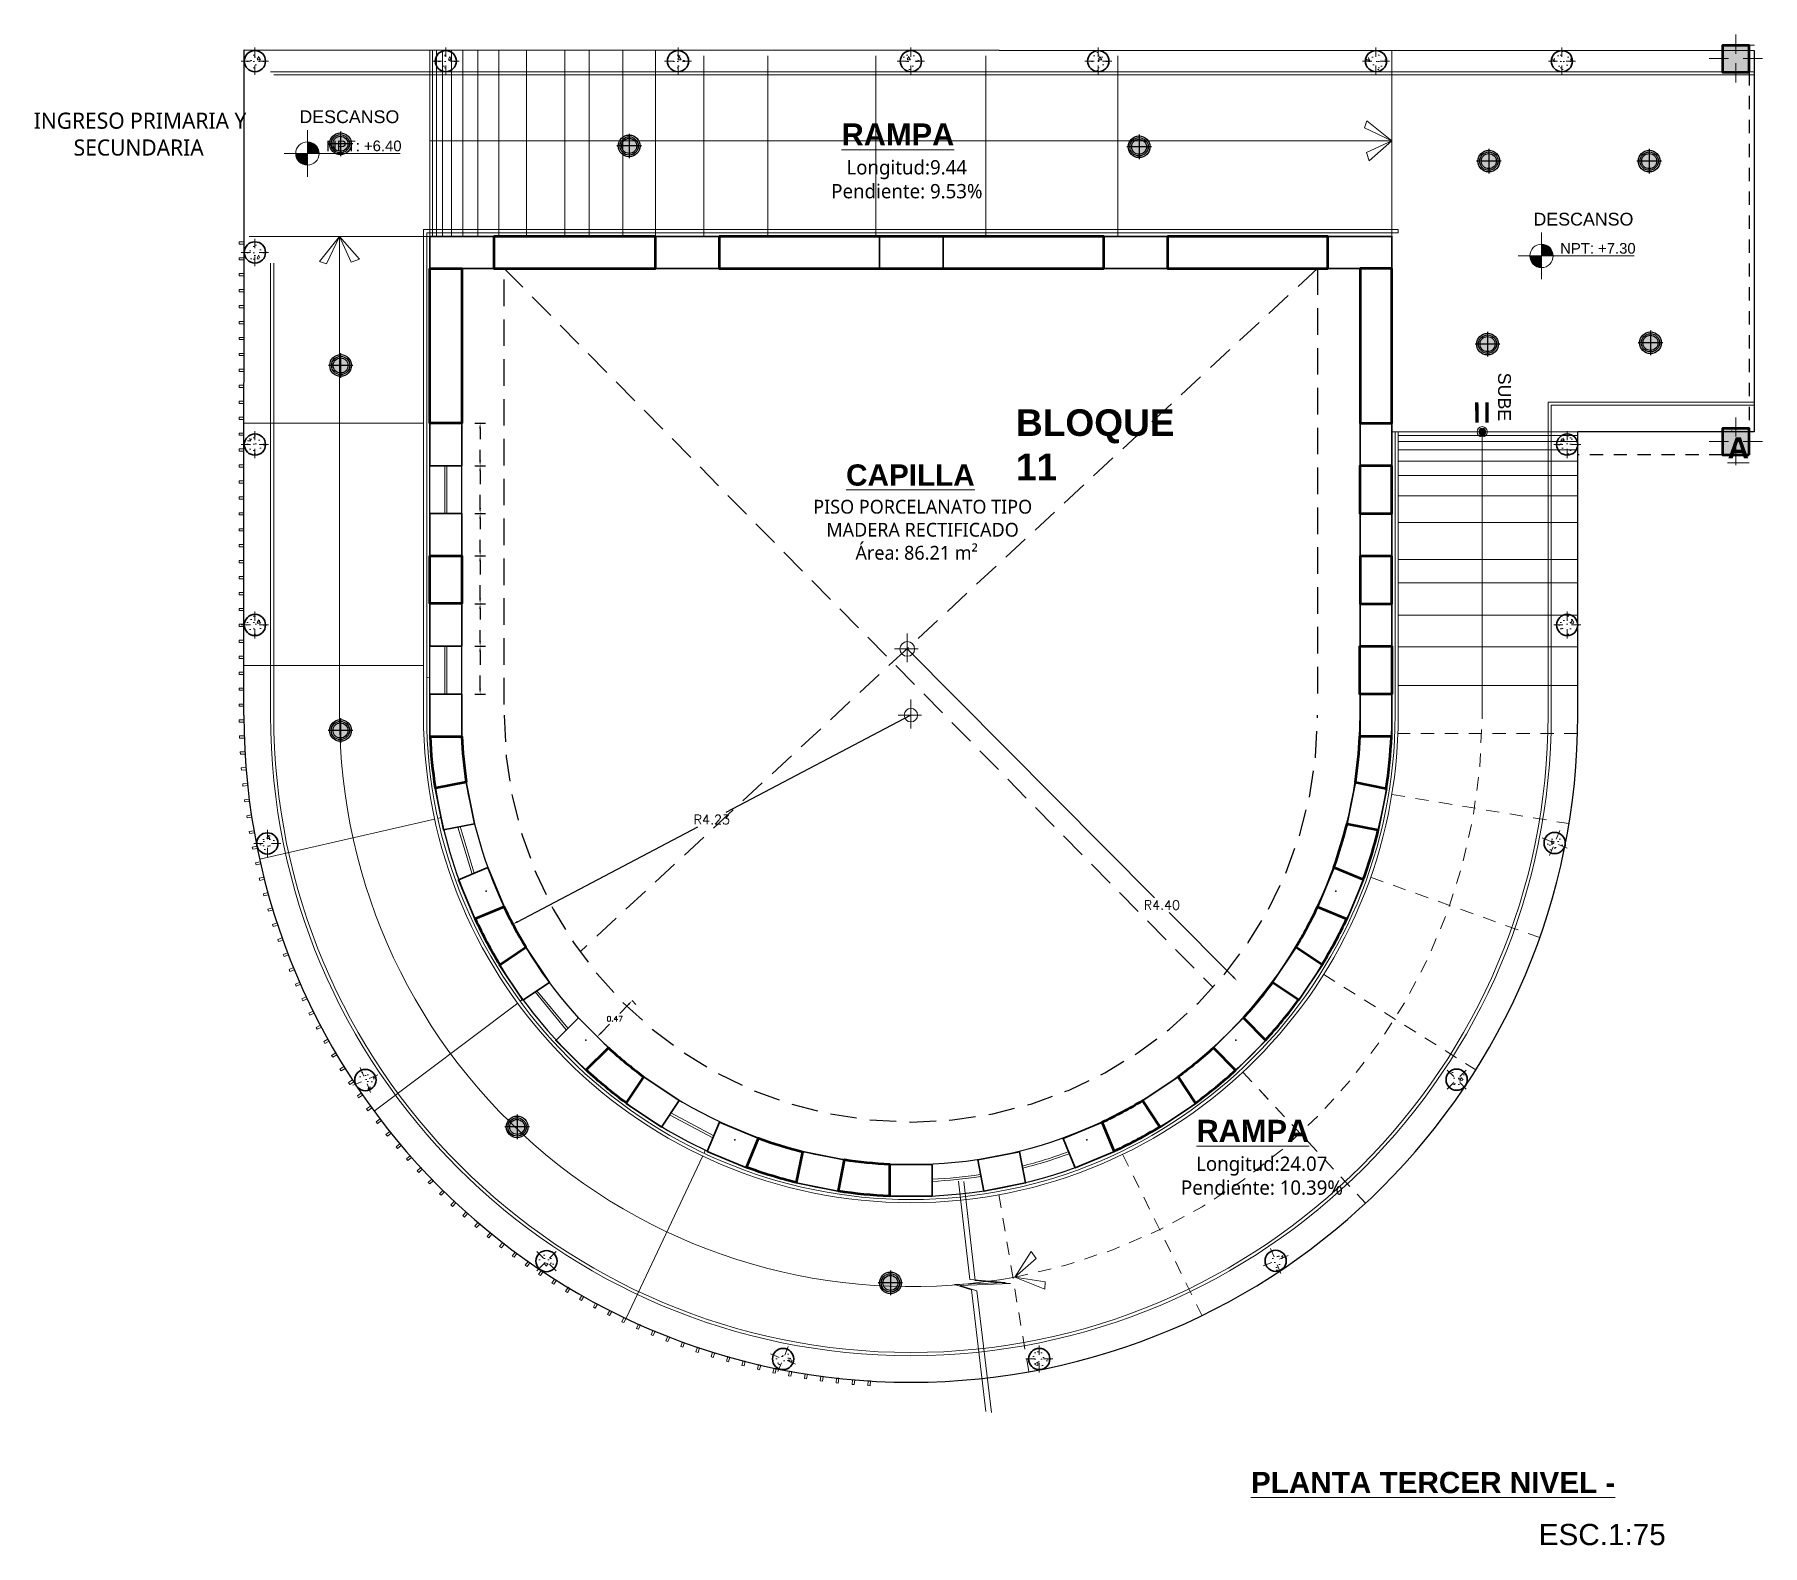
# Model space of a CAD drawing. Header units: metres. Extents: x 44 to 146, y 191 to 279.
# Drawn here: x 116.99 to 133.25, y 259.59 to 273.81 of the extents above; entities that cross this region are included whole.
import ezdxf
from ezdxf.enums import TextEntityAlignment as Align

# ---------------------------------------------------------------- set-up
doc = ezdxf.new("R2010")
doc.units = ezdxf.units.M
for name, pattern in [('CONTINUA', [0]), ('DASHED2', [0.375, 0.25, -0.125]), ('HIDDEN2', [0.1875, 0.125, -0.0625])]:
    doc.linetypes.add(name, pattern=pattern)
for name, color, linetype, lineweight in [('0_Pluma_Nº__1', 8, 'Continuous', 0), ('COLUMNAS 50', 7, 'Continuous', 50), ('Equipamiento SR', 253, 'Continuous', 0), ('flechas', 180, 'Continuous', 15), ('GRAFO 0 BLANCO', 7, 'Continuous', 0), ('GRAFO00', 7, 'Continuous', 0), ('GRAFO01', 7, 'Continuous', 0), ('letras sr', 7, 'Continuous', 5), ('linea 001', 252, 'Continuous', 0), ('Muros el', 7, 'Continuous', 50), ('Proyeccciones', 1, 'DASHED2', 18), ('Structural - Bearing_Pen_No__20', 1, 'Continuous', 0), ('TEXTO 100', 7, 'Continuous', 20), ('TOMACORRIENTE', 5, 'HIDDEN2', 30), ('VENTANA', 141, 'Continuous', 0)]:
    doc.layers.add(name, color=color, linetype=linetype, lineweight=lineweight)
doc.layers.add('ALUMBRADO', color=1, linetype='Continuous')
doc.layers.add('CELOSIA', color=40, linetype='Continuous')
for name, color, linetype, lineweight, true_color in [('Structural - Bearing_Pen_No__169', 7, 'Continuous', 13, 0x68b353), ('Structural - Bearing_Pen_No__28', 7, 'Continuous', 35, 0xa80f02), ('Structural - Combined_Pen_No__161', 7, 'Continuous', 13, 0x6a6a6a)]:
    doc.layers.add(name, color=color, linetype=linetype, lineweight=lineweight, true_color=true_color)
doc.styles.add('01COTAS', font='romans.shx')
doc.styles.add('Generales', font='trebuc.ttf', dxfattribs={"height": 0.22})
doc.styles.add('GENERATED_STYLE_1', font='arialbd.ttf')
doc.styles.add('GENERATED_STYLE_2', font='arial.ttf')
doc.styles.add('Santa Rosa 1 50', font='trebuc.ttf')
doc.dimstyles.new('DIM-25-CORTE', dxfattribs={"dimscale": 0.025, "dimtxt": 2, "dimasz": 2, "dimexe": 2, "dimexo": 2, "dimgap": 1, "dimtad": 1, "dimtih": 1, "dimtoh": 1, "dimzin": 1, "dimdsep": 46, "dimtxsty": '01COTAS', "dimcen": 25, "dimclrd": 9, "dimclre": 9, "dimclrt": 7, "dimadec": 0, "dimazin": 0, "dimtfac": 1, "dimtix": 1, "dimtmove": 2, "dimatfit": 3, "dimfxl": 2, "dimfxlon": 1, "dimtolj": 1, "dimtzin": 0, "dimarcsym": 0})

# ---------------------------------------------------------------- blocks, each defined once
blk = doc.blocks.new('*U148')
at = {"color": 3, "lineweight": 30}
blk.add_lwpolyline([(0.15, -0.2), (-0.15, -0.2), (-0.15, 0.2), (0.15, 0.2), (0.15, -0.2)], dxfattribs=at)
blk = doc.blocks.new('*U149')
at = {"color": 0, "linetype": 'ByBlock', "lineweight": -2, "transparency": 16777216}
blk.add_blockref('*U148', (69.139, 267.452), dxfattribs=at)
for p, rotation in [((77.895, 267.451), 179.9520000000052), ((69.224, 266.598), 11.24699999999995), ((77.811, 266.597), 168.704999999999), ((69.473, 265.777), 22.49399999999986), ((77.562, 265.776), 157.4579999999991), ((69.878, 265.02), 33.74099999999988), ((77.157, 265.02), 146.2109999999992), ((70.422, 264.357), 44.98799999999987), ((76.612, 264.357), 134.9639999999992), ((71.086, 263.813), 56.23499999999976), ((75.949, 263.813), 123.7169999999993), ((71.842, 263.408), 67.48199999999966), ((75.192, 263.408), 112.4699999999994), ((72.663, 263.159), 78.72899999999957), ((74.371, 263.159), 101.2229999999994), ((73.517, 263.075), 89.97599999999949)]:
    blk.add_blockref('*U148', p, dxfattribs=dict(at, rotation=rotation))
blk = doc.blocks.new('CC 20')
at = {"layer": 'Structural - Bearing_Pen_No__169', "linetype": 'Continuous', "lineweight": 13, "true_color": 0x68b353}
h = blk.add_hatch(dxfattribs=at)
h.set_pattern_fill('STRUCTURAL_CONCRETE', color=85, scale=0.5, style=0, pattern_type=2)
h.set_pattern_definition([(0, (2785.2431, 1847.3841), (0, 0.31177), [0.03, -0.15]), (0, (2785.3331, 1847.54), (0, 0.31177), [0.03, -0.15]), (60, (2785.2431, 1847.3841), (-0.27, 0.155885), [0.03, -0.15]), (60, (2785.4231, 1847.3841), (-0.27, 0.155885), [0.03, -0.15]), (120, (2785.2731, 1847.3841), (0.27, 0.155885), [0.03, -0.15]), (120, (2785.4531, 1847.3841), (0.27, 0.155885), [0.03, -0.15]), (0, (2785.243096, 1847.414107), (0, 0.06), [0, -0.06, 0, -0.09]), (45, (2785.273096, 1847.414107), (-0.0424264, 0.0424264), [0, -0.045, 0, -0.075])])
h.paths.add_polyline_path([(2788.203, 1849.663), (2788.303, 1849.763), (2788.203, 1849.863), (2788.104, 1849.776)])
at = {"layer": 'Structural - Bearing_Pen_No__20', "color": 1, "linetype": 'Continuous', "lineweight": 0}
for p, q in [((2788.203, 1849.803), (2788.203, 1849.89)), ((2788.163, 1849.763), (2788.075, 1849.763)), ((2788.203, 1849.723), (2788.203, 1849.635)), ((2788.243, 1849.763), (2788.33, 1849.763))]:
    blk.add_line(p, q, dxfattribs=at)
at = {"layer": 'Structural - Bearing_Pen_No__28', "color": 14, "linetype": 'Continuous', "lineweight": 35, "true_color": 0xa80f02}
blk.add_circle((2788.203, 1849.763), 0.1, dxfattribs=at)
blk = doc.blocks.new('*U150')
blk.add_blockref('CC 20', (-2788.203, -1849.763))
blk = doc.blocks.new('*U151')
at = {"color": 0, "linetype": 'ByBlock', "lineweight": -2, "transparency": 16777216}
blk.add_blockref('*U150', (67.459, 266.246), dxfattribs=at)
for p, rotation in [((79.577, 266.25), 157.4999999999999), ((68.382, 264.019), 22.5), ((78.655, 264.023), 134.9999999999999), ((70.087, 262.315), 45), ((76.951, 262.318), 112.4999999999999), ((72.314, 261.394), 67.49999999999996), ((74.725, 261.394), 89.99999999999991)]:
    blk.add_blockref('*U150', p, dxfattribs=dict(at, rotation=rotation))
blk = doc.blocks.new('*D152')
at = {"layer": '0_Pluma_Nº__1', "color": 9, "linetype": 'ByBlock', "lineweight": -2, "transparency": 16777216}
for p, q in [((125.203, 268.026), (127.531, 265.684)), ((128.271, 264.94), (127.668, 265.547))]:
    blk.add_line(p, q, dxfattribs=at)
at = {"layer": '0_Pluma_Nº__1', "color": 9, "linetype": 'ByBlock', "lineweight": 80, "transparency": 16777216}
blk.add_solid([(128.277, 264.946), (128.265, 264.934), (128.306, 264.905)], dxfattribs=at)
at = {"layer": 'Defpoints', "color": 0, "linetype": 'ByBlock', "lineweight": 80, "transparency": 16777216}
for p in [(125.203, 268.026), (128.306, 264.905)]:
    blk.add_point(p, dxfattribs=at)
at = {"layer": '0_Pluma_Nº__1', "color": 7, "linetype": 'ByBlock', "transparency": 16777216, "insert": (127.6, 265.616), "char_height": 0.0875, "attachment_point": 5, "style": '01COTAS'}
blk.add_mtext('\\A1;R4.40', dxfattribs=at)
blk = doc.blocks.new('*D153')
at = {"layer": '0_Pluma_Nº__1', "color": 9, "linetype": 'ByBlock', "lineweight": -2, "transparency": 16777216}
for p, q in [((125.237, 267.403), (123.494, 266.488)), ((121.534, 265.459), (123.232, 266.351))]:
    blk.add_line(p, q, dxfattribs=at)
at = {"layer": '0_Pluma_Nº__1', "color": 9, "linetype": 'ByBlock', "lineweight": 80, "transparency": 16777216}
blk.add_solid([(121.53, 265.467), (121.538, 265.452), (121.489, 265.436)], dxfattribs=at)
at = {"layer": 'Defpoints', "color": 0, "linetype": 'ByBlock', "lineweight": 80, "transparency": 16777216}
for p in [(125.237, 267.403), (121.489, 265.436)]:
    blk.add_point(p, dxfattribs=at)
at = {"layer": '0_Pluma_Nº__1', "color": 7, "linetype": 'ByBlock', "transparency": 16777216, "insert": (123.363, 266.42), "char_height": 0.0875, "attachment_point": 5, "style": '01COTAS'}
blk.add_mtext('\\A1;R4.23', dxfattribs=at)
blk = doc.blocks.new('*D154')
at = {"color": 9, "lineweight": -2, "transparency": 16777216}
for p, q in [((122.578, 264.68), (122.498, 264.596)), ((122.612, 264.717), (122.649, 264.681)), ((122.32, 264.413), (122.401, 264.496)), ((122.284, 264.378), (122.321, 264.342))]:
    blk.add_line(p, q, dxfattribs=at)
at = {"color": 9, "lineweight": 80, "transparency": 16777216}
for points in [[(122.572, 264.685), (122.584, 264.674), (122.613, 264.716)], [(122.314, 264.419), (122.326, 264.407), (122.285, 264.377)]]:
    blk.add_solid(points, dxfattribs=at)
at = {"layer": 'Defpoints', "color": 0, "lineweight": 80, "transparency": 16777216}
for p in [(122.576, 264.752), (122.613, 264.716), (122.248, 264.413)]:
    blk.add_point(p, dxfattribs=at)
at = {"color": 7, "transparency": 16777216, "insert": (122.449, 264.546), "char_height": 0.05, "attachment_point": 5, "style": '01COTAS'}
blk.add_mtext('\\A1;0.47', dxfattribs=at)
blk = doc.blocks.new('*U169')
at = {"layer": 'CELOSIA', "linetype": 'Continuous', "lineweight": 5}
blk.add_lwpolyline([(0.023, -0.01), (-0.022, -0.011), (-0.023, 0.01), (0.022, 0.011)], close=True, dxfattribs=at)
blk = doc.blocks.new('*U170')
at = {"color": 0, "linetype": 'ByBlock', "lineweight": -2, "transparency": 16777216}
blk.add_blockref('*U169', (47.85, 267.197), dxfattribs=at)
for p, rotation in [((47.857, 267.047), 1.363763456892946), ((47.867, 266.897), 2.727526913785723), ((47.881, 266.748), 4.091290370678813), ((47.898, 266.599), 5.455053827572192), ((47.919, 266.45), 6.818817284465766), ((47.943, 266.302), 8.182580741358699), ((47.971, 266.155), 9.54634419825214), ((48.003, 266.008), 10.91010765514593), ((48.038, 265.863), 12.27387111203962), ((48.076, 265.718), 13.63763456893314), ((48.118, 265.574), 15.00139802582635), ((48.163, 265.431), 16.36516148271985), ((48.212, 265.289), 17.7289249396136), ((48.264, 265.148), 19.09268839650705), ((48.319, 265.009), 20.45645185340029), ((48.378, 264.871), 21.82021531029404), ((48.44, 264.734), 23.18397876718752), ((48.505, 264.599), 24.54774222408073), ((48.573, 264.466), 25.91150568097448), ((48.645, 264.334), 27.27526913786821), ((48.719, 264.204), 28.63903259476198), ((48.797, 264.075), 30.00279605165573), ((48.878, 263.949), 31.36655950854948), ((48.961, 263.824), 32.73032296544294), ((49.048, 263.702), 34.09408642233669), ((49.138, 263.582), 35.45784987923045), ((49.23, 263.464), 36.8216133361242), ((49.325, 263.348), 38.18537679301794), ((49.423, 263.234), 39.54914024991168), ((49.524, 263.123), 40.91290370680544), ((49.627, 263.014), 42.27666716369919), ((49.733, 262.908), 43.64043062059293), ((49.841, 262.804), 45.00419407748669), ((49.951, 262.703), 46.36795753438043), ((50.065, 262.604), 47.73172099127417), ((50.18, 262.508), 49.0954844481674), ((50.298, 262.415), 50.45924790506061), ((50.417, 262.325), 51.82301136195435), ((50.539, 262.238), 53.1867748188481), ((50.663, 262.153), 54.55053827574131), ((50.789, 262.072), 55.91430173263453), ((50.917, 261.994), 57.27806518952773), ((51.047, 261.918), 58.64182864642095), ((51.178, 261.846), 60.00559210331495), ((51.311, 261.777), 61.36935556020844), ((51.446, 261.711), 62.73311901710166), ((51.582, 261.648), 64.09688247399488), ((51.72, 261.589), 65.46064593088808), ((51.859, 261.533), 66.8244093877813), ((51.999, 261.48), 68.18817284467453), ((52.141, 261.43), 69.55193630156745), ((52.284, 261.384), 70.91569975846095), ((52.427, 261.342), 72.27946321535416), ((52.572, 261.303), 73.64322667224765), ((52.718, 261.267), 75.00699012914112), ((52.864, 261.235), 76.37075358603433), ((53.011, 261.206), 77.7345170429278), ((53.159, 261.18), 79.09828049982156), ((53.308, 261.159), 80.4620439567153), ((53.456, 261.141), 81.82580741360904), ((53.606, 261.126), 83.18957087050254), ((53.755, 261.115), 84.55333432739575)]:
    blk.add_blockref('*U169', p, dxfattribs=dict(at, rotation=rotation))
blk = doc.blocks.new('LED PASILLO')
at = {"layer": 'ALUMBRADO'}
h = blk.add_hatch(color=202, dxfattribs=at)
h.dxf.hatch_style = 1
edge = h.paths.add_edge_path()
edge.add_line((0, 0.138), (0, -0.138))
edge.add_line((-0.138, 0), (0.138, 0))
edge = h.paths.add_edge_path()
edge.add_line((0, 0), (0, 0.085))
edge.add_arc((0, 0), 0.0845, 90, 180)
edge.add_line((-0.085, 0), (0, 0))
edge = h.paths.add_edge_path()
edge.add_line((0.085, 0), (0, 0))
edge.add_line((0, 0), (0, -0.085))
edge.add_arc((0, 0), 0.0845, 270, 360)
at = {"layer": 'ALUMBRADO', "color": 202}
for points in [[(-0.138, 0), (0.138, 0)], [(0, 0.138), (0, -0.138)]]:
    blk.add_lwpolyline(points, dxfattribs=at)
for radius in [0.122, 0.103, 0.0845]:
    blk.add_circle((0, 0), radius, dxfattribs=at)

msp = doc.modelspace()

# ---------------------------------------------------------------- hatches: boundary and pattern name
at = {"layer": 'Equipamiento SR'}
msp.add_hatch(color=256, dxfattribs=at).paths.add_polyline_path([(130.624, 270.037, 1), (130.608, 270.102, 1)])
at = {"layer": 'GRAFO 0 BLANCO', "true_color": 0x939598}
h = msp.add_hatch(color=252, dxfattribs=at)
h.dxf.hatch_style = 1
h.paths.add_polyline_path([(133.128, 273.455), (133.128, 273.705), (132.878, 273.705), (132.878, 273.455)])
h = msp.add_hatch(color=252, dxfattribs=at)
h.dxf.hatch_style = 1
h.paths.add_polyline_path([(133.128, 269.852), (133.128, 270.102), (132.878, 270.102), (132.878, 269.852)])
at = {"layer": 'GRAFO00'}
h = msp.add_hatch(color=256, dxfattribs=at)
h.paths.add_polyline_path([(130.676, 270.348), (130.644, 270.348), (130.645, 270.156), (130.677, 270.156)])
h.paths.add_polyline_path([(130.58, 270.347), (130.548, 270.347), (130.55, 270.155), (130.582, 270.155)])
msp.add_hatch(color=256, dxfattribs=at).paths.add_polyline_path([(130.648, 270.078, 1), (130.583, 270.061, 1)])
at = {"layer": 'TEXTO 100', "linetype": 'Continuous', "lineweight": 13}
for points in [[(119.556, 272.689), (119.666, 272.689), (119.658, 272.731), (119.634, 272.767), (119.598, 272.791), (119.556, 272.799)], [(119.556, 272.689), (119.446, 272.689), (119.454, 272.647), (119.478, 272.611), (119.514, 272.588), (119.556, 272.579)], [(131.173, 271.725), (131.283, 271.725), (131.275, 271.767), (131.251, 271.803), (131.215, 271.827), (131.173, 271.835)], [(131.173, 271.725), (131.063, 271.725), (131.072, 271.683), (131.095, 271.648), (131.131, 271.624), (131.173, 271.615)]]:
    msp.add_hatch(color=256, dxfattribs=at).paths.add_polyline_path(points)

# ---------------------------------------------------------------- linework, layer by layer
for p, q in [((133.175, 273.658), (133.175, 270.07)), ((120.709, 267.403), (120.709, 271.808)), ((121.009, 267.403), (121.009, 271.608)), ((129.765, 267.403), (129.765, 271.608)), ((131.515, 267.403), (131.515, 270.07)), ((133.175, 270.07), (131.515, 270.07))]:
    msp.add_line(p, q)
at = {"color": 9}
for p, q in [((121.132, 271.608), (121.232, 271.608)), ((121.132, 270.15), (121.232, 270.15)), ((121.132, 270.15), (121.232, 270.15)), ((121.182, 270.1), (121.182, 270)), ((121.182, 269.8), (121.182, 269.9)), ((121.132, 269.75), (121.232, 269.75)), ((121.132, 269.75), (121.232, 269.75)), ((121.182, 269.7), (121.182, 269.576)), ((121.182, 269.352), (121.182, 269.476)), ((121.132, 269.302), (121.232, 269.302)), ((121.132, 269.302), (121.232, 269.302)), ((121.182, 269.252), (121.182, 269.152)), ((121.182, 268.952), (121.182, 269.052)), ((121.132, 268.902), (121.232, 268.902)), ((121.132, 268.902), (121.232, 268.902)), ((121.182, 268.852), (121.182, 268.727)), ((121.182, 268.502), (121.182, 268.627)), ((121.132, 268.452), (121.232, 268.452)), ((121.132, 268.452), (121.232, 268.452)), ((121.182, 268.402), (121.182, 268.302)), ((121.182, 268.102), (121.182, 268.202)), ((121.132, 268.052), (121.232, 268.052)), ((121.132, 268.052), (121.232, 268.052)), ((121.182, 268.002), (121.182, 267.877)), ((121.182, 267.652), (121.182, 267.777)), ((121.132, 267.602), (121.232, 267.602))]:
    msp.add_line(p, q, dxfattribs=at)
at = {"color": 1, "linetype": 'DASHED2'}
for p, q in [((121.409, 267.503), (121.409, 271.608)), ((121.409, 271.608), (128.081, 264.841)), ((129.065, 271.608), (122.123, 265.177)), ((129.065, 271.608), (129.065, 267.503))]:
    msp.add_line(p, q, dxfattribs=at)
msp.add_lwpolyline([(118.959, 267.403), (118.962, 273.663), (133.175, 273.658)])
at = {"linetype": 'HIDDEN2'}
for points in [[(133.128, 273.455), (133.128, 270.102)], [(132.878, 269.852), (131.515, 269.852)]]:
    msp.add_lwpolyline(points, dxfattribs=at)
at = {"color": 3, "lineweight": 30}
for points in [[(120.709, 271.608), (120.709, 271.908), (121.31, 271.908), (121.31, 271.608), (120.709, 271.608)], [(122.832, 271.608), (122.832, 271.908), (123.432, 271.908), (123.432, 271.608), (122.832, 271.608)], [(124.942, 271.608), (124.942, 271.908), (125.542, 271.908), (125.542, 271.608), (124.942, 271.608)], [(127.652, 271.608), (127.652, 271.908), (127.052, 271.908), (127.052, 271.608), (127.652, 271.608)], [(129.162, 271.608), (129.162, 271.908), (129.765, 271.908), (129.765, 271.608), (129.162, 271.608)], [(121.009, 269.75), (120.709, 269.75), (120.709, 270.15), (121.009, 270.15), (121.009, 269.75)], [(129.765, 269.749), (129.465, 269.749), (129.465, 270.149), (129.765, 270.149), (129.765, 269.749)], [(121.009, 268.902), (120.709, 268.902), (120.709, 269.302), (121.009, 269.302), (121.009, 268.902)], [(129.765, 268.901), (129.465, 268.901), (129.465, 269.301), (129.765, 269.301), (129.765, 268.901)], [(121.009, 268.052), (120.709, 268.052), (120.709, 268.452), (121.009, 268.452), (121.009, 268.052)], [(129.765, 268.051), (129.465, 268.051), (129.465, 268.451), (129.765, 268.451), (129.765, 268.051)]]:
    msp.add_lwpolyline(points, dxfattribs=at)
msp.add_lwpolyline([(122.273, 264.388, 0.196655), (125.237, 263.175, 0.414214), (129.465, 267.403), (129.465, 271.608)], format="xyb")
for radius, start, end in [(6.278, 180, 0), (4.528, 270, 0), (4.528, 182.5515, 270), (4.233, 182.6573, 222.3602)]:
    msp.add_arc((125.237, 267.403), radius, start, end)
at = {"color": 1, "linetype": 'DASHED2'}
msp.add_arc((125.237, 267.403), 3.829, 180, 0, dxfattribs=at)
for p in [(121.239, 265.747), (129.236, 265.747), (122.177, 264.343), (128.297, 264.343), (123.581, 263.405), (126.893, 263.405)]:
    msp.add_point(p)
at = {"color": 9}
for points in [[(121.173, 270.1), (121.19, 270.1), (121.182, 270.15)], [(121.173, 269.8), (121.19, 269.8), (121.182, 269.75)], [(121.173, 269.7), (121.19, 269.7), (121.182, 269.75)], [(121.173, 269.352), (121.19, 269.352), (121.182, 269.302)], [(121.173, 269.252), (121.19, 269.252), (121.182, 269.302)], [(121.173, 268.952), (121.19, 268.952), (121.182, 268.902)], [(121.173, 268.852), (121.19, 268.852), (121.182, 268.902)], [(121.173, 268.502), (121.19, 268.502), (121.182, 268.452)], [(121.173, 268.402), (121.19, 268.402), (121.182, 268.452)], [(121.173, 268.102), (121.19, 268.102), (121.182, 268.052)], [(121.173, 268.002), (121.19, 268.002), (121.182, 268.052)], [(121.173, 267.652), (121.19, 267.652), (121.182, 267.602)]]:
    msp.add_solid(points, dxfattribs=at)
at = {"layer": 'CELOSIA', "linetype": 'Continuous', "lineweight": 5}
for points in [[(118.959, 271.837), (118.913, 271.837), (118.913, 271.858), (118.959, 271.858)], [(118.959, 271.687), (118.913, 271.687), (118.913, 271.708), (118.959, 271.708)], [(118.959, 271.537), (118.913, 271.537), (118.913, 271.558), (118.959, 271.558)], [(118.959, 271.387), (118.913, 271.387), (118.913, 271.408), (118.959, 271.408)], [(118.959, 271.237), (118.913, 271.237), (118.913, 271.258), (118.959, 271.258)], [(118.959, 271.087), (118.913, 271.087), (118.913, 271.108), (118.959, 271.108)], [(118.959, 270.937), (118.913, 270.937), (118.913, 270.958), (118.959, 270.958)], [(118.959, 270.787), (118.913, 270.787), (118.913, 270.808), (118.959, 270.808)], [(118.959, 270.637), (118.913, 270.637), (118.913, 270.658), (118.959, 270.658)], [(118.959, 270.487), (118.913, 270.487), (118.913, 270.508), (118.959, 270.508)], [(118.959, 270.337), (118.913, 270.337), (118.913, 270.358), (118.959, 270.358)], [(118.959, 270.187), (118.913, 270.187), (118.913, 270.208), (118.959, 270.208)], [(118.959, 270.037), (118.913, 270.037), (118.913, 270.058), (118.959, 270.058)], [(118.959, 269.887), (118.913, 269.887), (118.913, 269.908), (118.959, 269.908)], [(118.959, 269.737), (118.913, 269.737), (118.913, 269.758), (118.959, 269.758)], [(118.959, 269.587), (118.913, 269.587), (118.913, 269.608), (118.959, 269.608)], [(118.959, 269.437), (118.913, 269.437), (118.913, 269.458), (118.959, 269.458)], [(118.959, 269.287), (118.913, 269.287), (118.913, 269.308), (118.959, 269.308)], [(118.959, 269.137), (118.913, 269.137), (118.913, 269.158), (118.959, 269.158)], [(118.959, 268.987), (118.913, 268.987), (118.913, 269.008), (118.959, 269.008)], [(118.959, 268.837), (118.913, 268.837), (118.913, 268.858), (118.959, 268.858)], [(118.959, 268.687), (118.913, 268.687), (118.913, 268.708), (118.959, 268.708)], [(118.959, 268.537), (118.913, 268.537), (118.913, 268.558), (118.959, 268.558)], [(118.959, 268.387), (118.913, 268.387), (118.913, 268.408), (118.959, 268.408)], [(118.959, 268.237), (118.913, 268.237), (118.913, 268.258), (118.959, 268.258)], [(118.959, 268.087), (118.913, 268.087), (118.913, 268.108), (118.959, 268.108)], [(118.959, 267.937), (118.913, 267.937), (118.913, 267.958), (118.959, 267.958)], [(118.959, 267.787), (118.913, 267.787), (118.913, 267.808), (118.959, 267.808)], [(118.959, 267.637), (118.913, 267.637), (118.913, 267.658), (118.959, 267.658)], [(118.959, 267.487), (118.913, 267.487), (118.913, 267.508), (118.959, 267.508)], [(118.959, 267.337), (118.913, 267.337), (118.913, 267.358), (118.959, 267.358)]]:
    msp.add_lwpolyline(points, close=True, dxfattribs=at)
at = {"layer": 'COLUMNAS 50', "color": 1, "linetype": 'Continuous', "lineweight": 9}
for p, q in [((133.003, 273.628), (133.003, 273.808)), ((132.933, 273.583), (132.753, 273.583)), ((133.003, 273.538), (133.003, 273.358)), ((133.253, 273.583), (133.073, 273.583)), ((133.003, 270.025), (133.003, 270.205)), ((132.933, 269.98), (132.753, 269.98)), ((133.003, 269.935), (133.003, 269.755)), ((133.253, 269.98), (133.073, 269.98))]:
    msp.add_line(p, q, dxfattribs=at)
at = {"layer": 'COLUMNAS 50', "linetype": 'Continuous'}
for points in [[(133.128, 273.455), (133.128, 273.705), (132.878, 273.705), (132.878, 273.455)], [(133.128, 269.852), (133.128, 270.102), (132.878, 270.102), (132.878, 269.852)]]:
    msp.add_lwpolyline(points, close=True, dxfattribs=at)
at = {"layer": 'COLUMNAS 50', "color": 1, "linetype": 'Continuous', "lineweight": 9}
msp.add_circle((133.003, 269.98), 0.00871, dxfattribs=at)
for p in [(132.963, 270.076), (133.028, 269.977)]:
    msp.add_point(p, dxfattribs=at)
at = {"layer": 'Equipamiento SR'}
for points in [[(125.943, 260.85), (125.806, 261.996), (125.647, 262.044), (126.123, 262.064), (125.791, 262.091), (125.684, 263.016)], [(125.996, 260.842), (125.858, 261.987), (125.699, 262.036), (126.176, 262.056), (125.843, 262.082), (125.736, 263.015)]]:
    msp.add_lwpolyline(points, dxfattribs=at)
msp.add_circle((130.616, 270.07), 0.0336, dxfattribs=at)
msp.add_circle((130.616, 270.07), 0.0336, dxfattribs=at)
at = {"layer": 'flechas', "color": 7, "true_color": 0xffffff}
msp.add_line((120.709, 272.808), (129.765, 272.808), dxfattribs=at)
msp.add_lwpolyline([(129.765, 272.808), (129.528, 272.997), (129.507, 272.931), (129.765, 272.808), (129.551, 272.621), (129.525, 272.698), (129.765, 272.808)], dxfattribs=at)
at = {"layer": 'GRAFO00'}
for centre, radius in [((130.615, 270.07), 0.0488), ((130.616, 270.07), 0.0336), ((130.616, 270.07), 0.0336)]:
    msp.add_circle(centre, radius, dxfattribs=at)
at = {"layer": 'GRAFO01', "color": 251, "linetype": 'DASHED2', "lineweight": 9, "ltscale": 0.4}
for points in [[(133.178, 273.708), (132.878, 273.708)], [(132.878, 273.708), (132.878, 273.707)]]:
    msp.add_lwpolyline(points, dxfattribs=at)
at = {"layer": 'linea 001'}
for p, q in [((120.709, 271.908), (120.709, 273.663)), ((120.709, 271.908), (120.709, 273.663)), ((120.709, 273.663), (120.709, 271.908)), ((120.709, 271.908), (120.709, 273.663)), ((120.709, 271.908), (120.709, 273.663)), ((120.709, 271.908), (120.709, 273.663)), ((120.734, 271.908), (120.734, 273.663)), ((120.771, 271.908), (120.771, 273.663)), ((120.828, 271.908), (120.828, 273.663)), ((120.911, 271.908), (120.911, 273.663)), ((121.019, 271.908), (121.019, 273.663)), ((121.159, 271.908), (121.159, 273.663)), ((121.357, 271.908), (121.357, 273.662)), ((121.62, 271.908), (121.62, 273.662)), ((121.979, 271.908), (121.979, 273.662)), ((122.208, 271.908), (122.208, 273.662)), ((122.524, 273.662), (122.524, 271.908)), ((122.524, 271.908), (122.524, 273.662)), ((122.832, 273.662), (122.832, 271.908)), ((123.289, 273.608), (123.289, 271.908)), ((123.891, 273.608), (123.891, 271.908)), ((124.906, 273.608), (124.906, 271.908)), ((125.941, 273.608), (125.941, 271.908)), ((127.184, 273.608), (127.184, 271.908)), ((129.765, 273.659), (129.765, 271.908)), ((120.709, 271.908), (119.009, 271.908)), ((120.649, 267.403), (120.649, 271.808)), ((120.679, 267.403), (120.679, 271.808)), ((133.175, 271.858), (133.175, 271.888)), ((119.209, 267.403), (119.209, 271.658)), ((119.239, 267.403), (119.239, 271.658)), ((131.235, 270.35), (131.235, 267.403)), ((133.175, 270.35), (131.235, 270.35)), ((131.265, 267.403), (131.265, 270.32)), ((131.265, 270.32), (133.175, 270.32)), ((131.515, 270.07), (129.765, 270.07)), ((129.795, 267.403), (129.795, 270.07)), ((129.825, 267.403), (129.825, 270.07)), ((131.515, 270.034), (129.825, 270.034)), ((130.615, 267.403), (130.616, 270.07)), ((131.515, 269.979), (129.825, 269.979)), ((131.515, 269.899), (129.825, 269.899)), ((131.515, 269.794), (129.825, 269.794)), ((131.515, 269.66), (129.825, 269.66)), ((131.515, 269.468), (129.825, 269.468)), ((131.515, 269.215), (129.825, 269.215)), ((131.515, 268.868), (129.825, 268.868)), ((131.515, 268.648), (129.825, 268.648)), ((129.825, 268.343), (131.515, 268.343)), ((131.515, 268.343), (129.825, 268.343)), ((129.825, 268.046), (131.515, 268.046)), ((129.825, 267.681), (131.405, 267.681)), ((131.515, 267.681), (129.825, 267.681))]:
    msp.add_line(p, q, dxfattribs=at)
at = {"layer": 'linea 001', "linetype": 'HIDDEN2'}
for p, q in [((131.513, 267.229), (129.822, 267.232)), ((129.764, 266.657), (131.431, 266.382)), ((129.564, 265.878), (131.156, 265.311)), ((129.123, 264.964), (130.554, 264.065)), ((128.361, 264.043), (129.442, 262.891)), ((128.361, 264.043), (129.517, 262.81)), ((127.23, 263.271), (127.977, 261.755)), ((126.066, 262.891), (126.346, 261.224))]:
    msp.add_line(p, q, dxfattribs=at)
at = {"layer": 'linea 001'}
for points in [[(119.209, 273.458), (133.175, 273.458), (133.175, 273.428), (119.239, 273.428)], [(120.679, 271.808), (120.679, 271.913), (120.679, 271.943), (129.825, 271.943), (129.825, 271.973), (120.679, 271.973), (120.649, 271.973), (120.649, 271.808)], [(126.217, 262.115), (126.498, 262.002), (126.5, 262.071), (126.217, 262.115), (126.369, 262.355), (126.416, 262.289), (126.217, 262.115)]]:
    msp.add_lwpolyline(points, dxfattribs=at)
for radius in [6.028, 5.998, 4.588, 4.558]:
    msp.add_arc((125.237, 267.403), radius, 180, 0, dxfattribs=at)
at = {"layer": 'linea 001', "linetype": 'HIDDEN2'}
msp.add_arc((125.237, 267.403), 5.378, 280.5004, 0, dxfattribs=at)
at = {"layer": 'Muros el', "ltscale": 0.05}
for points in [[(121.31, 271.908), (121.31, 271.608), (122.832, 271.608), (122.832, 271.908)], [(123.432, 271.908), (123.432, 271.608), (127.052, 271.608), (127.052, 271.908)], [(127.652, 271.908), (127.652, 271.608), (129.162, 271.608), (129.162, 271.908)], [(120.709, 271.608), (121.009, 271.608), (121.009, 270.15), (120.709, 270.15)], [(129.765, 271.608), (129.465, 271.608), (129.465, 270.15), (129.765, 270.15)], [(129.764, 269.75), (129.464, 269.75), (129.464, 269.302), (129.764, 269.302)], [(120.709, 268.902), (121.009, 268.902), (121.009, 268.453), (120.709, 268.453)], [(129.765, 268.9), (129.465, 268.9), (129.465, 268.451), (129.765, 268.451)], [(129.764, 267.601), (129.464, 267.601), (129.464, 268.052), (129.764, 268.052)]]:
    msp.add_lwpolyline(points, close=True, dxfattribs=at)
for points in [[(120.714, 267.202), (121.01, 267.202, 0.025445), (121.052, 266.774), (120.762, 266.716, -0.026989)], [(129.418, 266.773), (129.712, 266.714, 0.026985), (129.76, 267.201), (129.46, 267.201, -0.025401)], [(129.492, 265.855), (129.218, 265.969, 0.025445), (129.343, 266.38), (129.634, 266.323, -0.026989)], [(121.366, 265.055), (121.612, 265.219, -0.025445), (121.409, 265.599), (121.136, 265.486, 0.026989)], [(129.107, 265.054), (128.862, 265.219, 0.025445), (129.065, 265.598), (129.338, 265.485, -0.026989)], [(128.886, 264.724), (128.641, 264.888, -0.025445), (128.367, 264.555), (128.576, 264.346, 0.026989)], [(122.18, 264.064), (122.389, 264.273, 0.025445), (122.721, 264), (122.557, 263.754, -0.026989)], [(128.294, 264.062), (128.085, 264.272, -0.025445), (127.752, 263.999), (127.916, 263.753, 0.026989)], [(127.152, 263.3), (127.038, 263.573, 0.025445), (127.418, 263.776), (127.582, 263.53, -0.026989)], [(123.691, 263.147), (123.804, 263.421, 0.025445), (124.216, 263.295), (124.158, 263.005, -0.026989)], [(125.038, 262.879), (125.038, 263.175, -0.025445), (124.609, 263.217), (124.551, 262.927, 0.026989)]]:
    msp.add_lwpolyline(points, format="xyb", close=True, dxfattribs=at)
at = {"layer": 'Proyeccciones', "linetype": 'CONTINUA', "lineweight": 9, "ltscale": 0.4}
for p, q in [((119.859, 267.403), (119.859, 271.908)), ((120.649, 270.15), (118.959, 270.151)), ((120.649, 267.869), (118.959, 267.87)), ((119.107, 266.047), (120.754, 266.425)), ((121.536, 264.693), (120.186, 263.675)), ((123.278, 263.255), (122.556, 261.727))]:
    msp.add_line(p, q, dxfattribs=at)
at = {"layer": 'Proyeccciones', "linetype": 'DASHED2', "lineweight": 9, "ltscale": 0.4}
for p, q in [((120.709, 267.754), (120.679, 267.756)), ((120.784, 266.432), (120.813, 266.439)), ((121.583, 264.729), (121.559, 264.711)), ((123.302, 263.309), (123.29, 263.282))]:
    msp.add_line(p, q, dxfattribs=at)
at = {"layer": 'Proyeccciones', "linetype": 'Continuous'}
msp.add_lwpolyline([(119.859, 271.908), (119.67, 271.671), (119.736, 271.649), (119.859, 271.908), (120.046, 271.694), (119.969, 271.667), (119.859, 271.908)], dxfattribs=at)
at = {"layer": 'Proyeccciones', "linetype": 'CONTINUA', "lineweight": 9, "ltscale": 0.4}
msp.add_arc((125.237, 267.403), 5.378, 180, 280.5004, dxfattribs=at)
at = {"layer": 'TEXTO 100', "linetype": 'Continuous', "lineweight": 13}
for p, q in [((119.556, 272.469), (119.556, 272.909)), ((119.336, 272.689), (120.43, 272.689)), ((131.173, 271.505), (131.173, 271.945)), ((130.953, 271.725), (132.047, 271.725))]:
    msp.add_line(p, q, dxfattribs=at)
for centre in [(119.556, 272.689), (131.173, 271.725)]:
    msp.add_circle(centre, 0.11, dxfattribs=at)
at = {"layer": 'VENTANA'}
for p, q in [((120.849, 269.75), (120.849, 269.302)), ((120.869, 269.75), (120.869, 269.302)), ((125.203, 268.172), (125.203, 267.901)), ((120.849, 268.052), (120.849, 267.603)), ((120.869, 268.052), (120.869, 267.603)), ((125.084, 268.026), (125.304, 268.026)), ((125.118, 267.403), (125.338, 267.403)), ((125.237, 267.549), (125.237, 267.278)), ((120.973, 266.35), (121.108, 265.908)), ((120.993, 266.354), (121.127, 265.916)), ((121.717, 264.81), (122.008, 264.456)), ((121.7, 264.798), (121.993, 264.441)), ((122.966, 263.643), (123.373, 263.426)), ((122.977, 263.66), (123.381, 263.444))]:
    msp.add_line(p, q, dxfattribs=at)
for centre, radius in [((125.203, 268.026), 0.0691), ((125.237, 267.403), 0.0634)]:
    msp.add_circle(centre, radius, dxfattribs=at)
for radius, start, end in [(4.328, 283.9839, 290.0218), (4.348, 283.9839, 290.0218), (4.328, 272.6455, 278.6866), (4.348, 272.6455, 278.6866)]:
    msp.add_arc((125.237, 267.359), radius, start, end, dxfattribs=at)

# ---------------------------------------------------------------- block references
for name, p in [('CC 20', (-2669.141, -1576.205)), ('CC 20', (-2667.344, -1576.205)), ('CC 20', (-2665.158, -1576.205)), ('CC 20', (-2662.966, -1576.205)), ('CC 20', (-2661.202, -1576.205)), ('CC 20', (-2658.588, -1576.205)), ('CC 20', (-2669.141, -1578.005)), ('CC 20', (-2669.141, -1579.813)), ('CC 20', (-2669.141, -1581.511)), ('*U149', (51.72, -0.05)), ('*U170', (71.09, 0)), ('*U151', (51.72, -0.05))]:
    msp.add_blockref(name, p)
at = {"xscale": -1}
for p in [(2919.568, -1576.205), (2919.618, -1579.813), (2919.618, -1581.511)]:
    msp.add_blockref('CC 20', p, dxfattribs=at)
at = {"layer": 'TOMACORRIENTE', "xscale": 0.8365500000000002, "yscale": 0.8365500000000002, "zscale": 0.8365500000000002, "rotation": 270}
for p in [(119.867, 272.78), (122.585, 272.76), (127.385, 272.752), (130.677, 272.617), (132.187, 272.617), (130.665, 270.895), (132.199, 270.907), (119.869, 270.694), (119.867, 267.259), (121.53, 263.528), (125.044, 262.06)]:
    msp.add_blockref('LED PASILLO', p, dxfattribs=at)

# ---------------------------------------------------------------- texts
at = {"layer": 'letras sr', "insert": (116.624, 273.231), "char_height": 0.08346, "width": 2.6165, "attachment_point": 1, "style": 'Generales'}
msp.add_mtext('{\\H1.1304x; \\P\\pi0.35551;\\H1.60774x;INGRESO PRIMARIA Y \\P\\pi0.73155;SECUNDARIA}', dxfattribs=at)
at = {"layer": 'letras sr', "style": 'Santa Rosa 1 50'}
for s, width, gutter_width, heights, insert, char_height, attachment_point in [('\\pi0.58906;{\\fSwis721 Ex BT|b1|i0|c0|p34;\\H0.95694x;\\LRAMPA \\P\\pi0.63515;\\fTrebuchet MS|b0|i0|c0|p34;\\H0.65x;\\lLongitud:9.44\\P\\pi0.49232;Pendiente: 9.53%}', 2.40198, 0.518, [0], (123.995, 272.972), 0.21665, 1), ('{\\fSwis721 Ex BT|b1|i0|c0|p34;\\H0.95694x;\\LA}', 0.21836, 0.5, [0], (133.127, 270.019), 0.209, 3), ('\\pi0.47307;{\\fSwis721 Ex BT|b1|i0|c0|p34;\\H0.95694x;\\LCAPILLA\\P\\pi0.16382;\\fTrebuchet MS|b0|i0|c0|p34;\\H0.65x;\\lPISO PORCELANATO TIPO \\P\\pi0.28677;MADERA RECTIFICADO\\P\\pi0.56108;Área: 86.21 m²}', 2.31721, 0.5, [0], (124.154, 269.763), 0.209, 1), ('\\pi0.58906;{\\fSwis721 Ex BT|b1|i0|c0|p34;\\H0.95694x;\\LRAMPA \\P\\pi0.58624;\\fTrebuchet MS|b0|i0|c0|p34;\\H0.65x;\\lLongitud:24.07\\P\\pi0.44359;Pendiente: 10.39%}', 2.40198, 0.518, [0], (127.336, 263.595), 0.21665, 1), ('\\pi0.70692;{\\fSwis721 Ex BT|b1|i0|c0|p34;\\H0.95694x;\\LPLANTA TERCER NIVEL - }', 5.36842, 0.5, [2.095], (127.731, 260.282), 0.209, 1), ('{\\fSwis721 Ex BT|b0|i0|c0|p34;\\H0.95694x;ESC.1:75}', 3.87791, 0.5, [0.291], (131.147, 259.792), 0.209, 1)]:
    msp.add_mtext_dynamic_manual_height_columns(s, width=width, gutter_width=gutter_width, heights=heights, dxfattribs=dict(at, insert=insert, char_height=char_height, attachment_point=attachment_point))
at = {"layer": 'letras sr'}
note = msp.add_mtext_dynamic_manual_height_columns('{\\fSwis721 Ex BT|b1|i0|c0|p34;BLOQUE }', width=1.1757, gutter_width=0.747, heights=[0.00685, 0.23], dxfattribs=dict(at, insert=(124.303, 270.281), char_height=0.25, attachment_point=1, style='Santa Rosa 1 50'))
for column, words in zip(note.columns.linked_columns, ['{\\fSwis721 Ex BT|b1|i0|c0|p34;11}']):
    column.text = words
at = {"layer": 'Structural - Combined_Pen_No__161', "color": 7, "style": 'GENERATED_STYLE_2'}
msp.add_attdef('SUBE', text='  9 x 0.17 = 1.53', height=0.12, rotation=270, dxfattribs=at).set_placement((130.825, 270.626), align=Align.MIDDLE_LEFT)
at = {"layer": 'TEXTO 100', "linetype": 'Continuous', "lineweight": 13, "char_height": 0.12, "attachment_point": 2, "style": 'GENERATED_STYLE_1'}
for insert in [(119.951, 273.095), (131.568, 272.131)]:
    msp.add_mtext('\\A1;{\\fArial|b0|i0|c0|p34;DESCANSO}', dxfattribs=dict(at, insert=insert))
at = {"layer": 'TEXTO 100', "lineweight": 13, "char_height": 0.1, "attachment_point": 7, "style": 'GENERATED_STYLE_1'}
for s, insert in [('\\A1;{\\fArial|b0|i0|c0|p34;NPT: +6.40}', (119.732, 272.709)), ('\\A1;{\\fArial|b0|i0|c0|p34;NPT: +7.30}', (131.349, 271.745))]:
    msp.add_mtext(s, dxfattribs=dict(at, insert=insert))

# ---------------------------------------------------------------- dimensions: what is measured, and where the dimension line sits
dim = msp.add_aligned_dim(p1=(122.248, 264.413), p2=(122.576, 264.752), distance=-0.052, dimstyle='DIM-25-CORTE')
dim.commit()
dim.dimension.update_dxf_attribs({"geometry": '*D154', "text_midpoint": (122.449, 264.546)})
at = {"layer": '0_Pluma_Nº__1', "linetype": 'ByBlock'}
for center, mpoint, picture, middle in [((125.203, 268.026), (128.306, 264.905), '*D152', (127.6, 265.616)), ((125.237, 267.403), (121.489, 265.436), '*D153', (123.363, 266.42))]:
    dim = msp.add_radius_dim(center=center, mpoint=mpoint, dimstyle='DIM-25-CORTE', override={"dimtxt": 3.5}, dxfattribs=at)
    dim.commit()
    dim.dimension.update_dxf_attribs({"geometry": picture, "text_midpoint": middle, "dimtype": 164})

doc.saveas('drawing.dxf')
